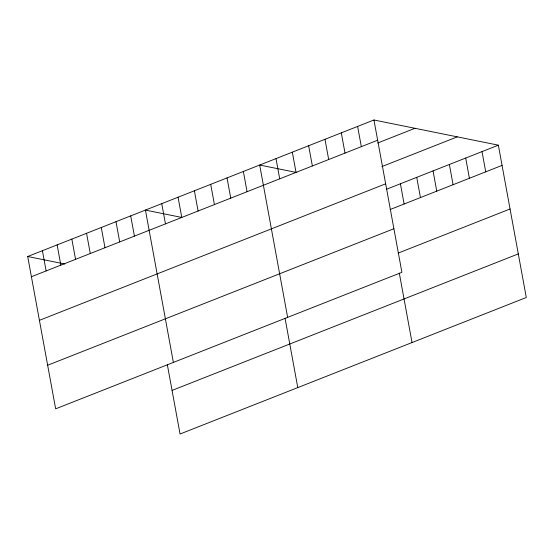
<?xml version="1.0" encoding="UTF-8"?>
<svg xmlns="http://www.w3.org/2000/svg" width="554" height="554" viewBox="0 0 554 554"><rect width="100%" height="100%" fill="white"/><g stroke="black" fill="none" stroke-linecap="round" stroke-linejoin="round"><path stroke-width="0.83" d="M373.943 119.989L401.899 272.319L55.656 408.831L27.7 256.502L373.943 119.989L498.344 145.169L526.3 297.498L180.057 434.011L167.329 364.636M31.412 276.737L377.655 140.217M377.683 143.008L414.994 128.293M381.893 166.581L457.292 136.859M39.417 320.33L385.653 183.81M386.415 189.295L498.344 145.169M390.127 209.53L502.056 165.397M47.658 365.238L393.901 228.726M398.125 253.123L510.054 208.99M172.059 390.418L518.302 253.905M296.785 172.55L259.681 165.037L287.637 317.366M181.74 217.438L145.425 210.084L173.381 362.42M27.7 256.502L64.804 264.016M482.022 151.602L485.733 171.837M465.699 158.035L469.411 178.27M449.37 164.476L453.089 184.704M433.048 170.909L436.767 191.144M416.726 177.342L420.444 197.577M400.404 183.783L404.115 204.011M399.309 273.17L412.038 342.545M357.621 126.423L361.333 146.658M341.299 132.856L345.01 153.091M324.976 139.296L328.688 159.524M308.647 145.73L312.366 165.965M292.325 152.163L296.044 172.398M276.003 158.603L279.715 178.831M285.047 318.225L297.782 387.599M243.358 171.47L247.07 191.705M227.036 177.91L230.748 198.138M210.714 184.344L214.426 204.578M194.392 190.777L198.103 211.012M178.069 197.217L181.781 217.445M161.747 203.65L165.459 223.885M130.709 215.887L134.421 236.122M115.994 221.69L119.706 241.925M101.278 227.493L104.99 247.728M86.562 233.296L90.274 253.524M71.847 239.099L75.559 259.327M57.131 244.896L60.843 265.131M42.416 250.699L46.127 270.934"/></g></svg>
